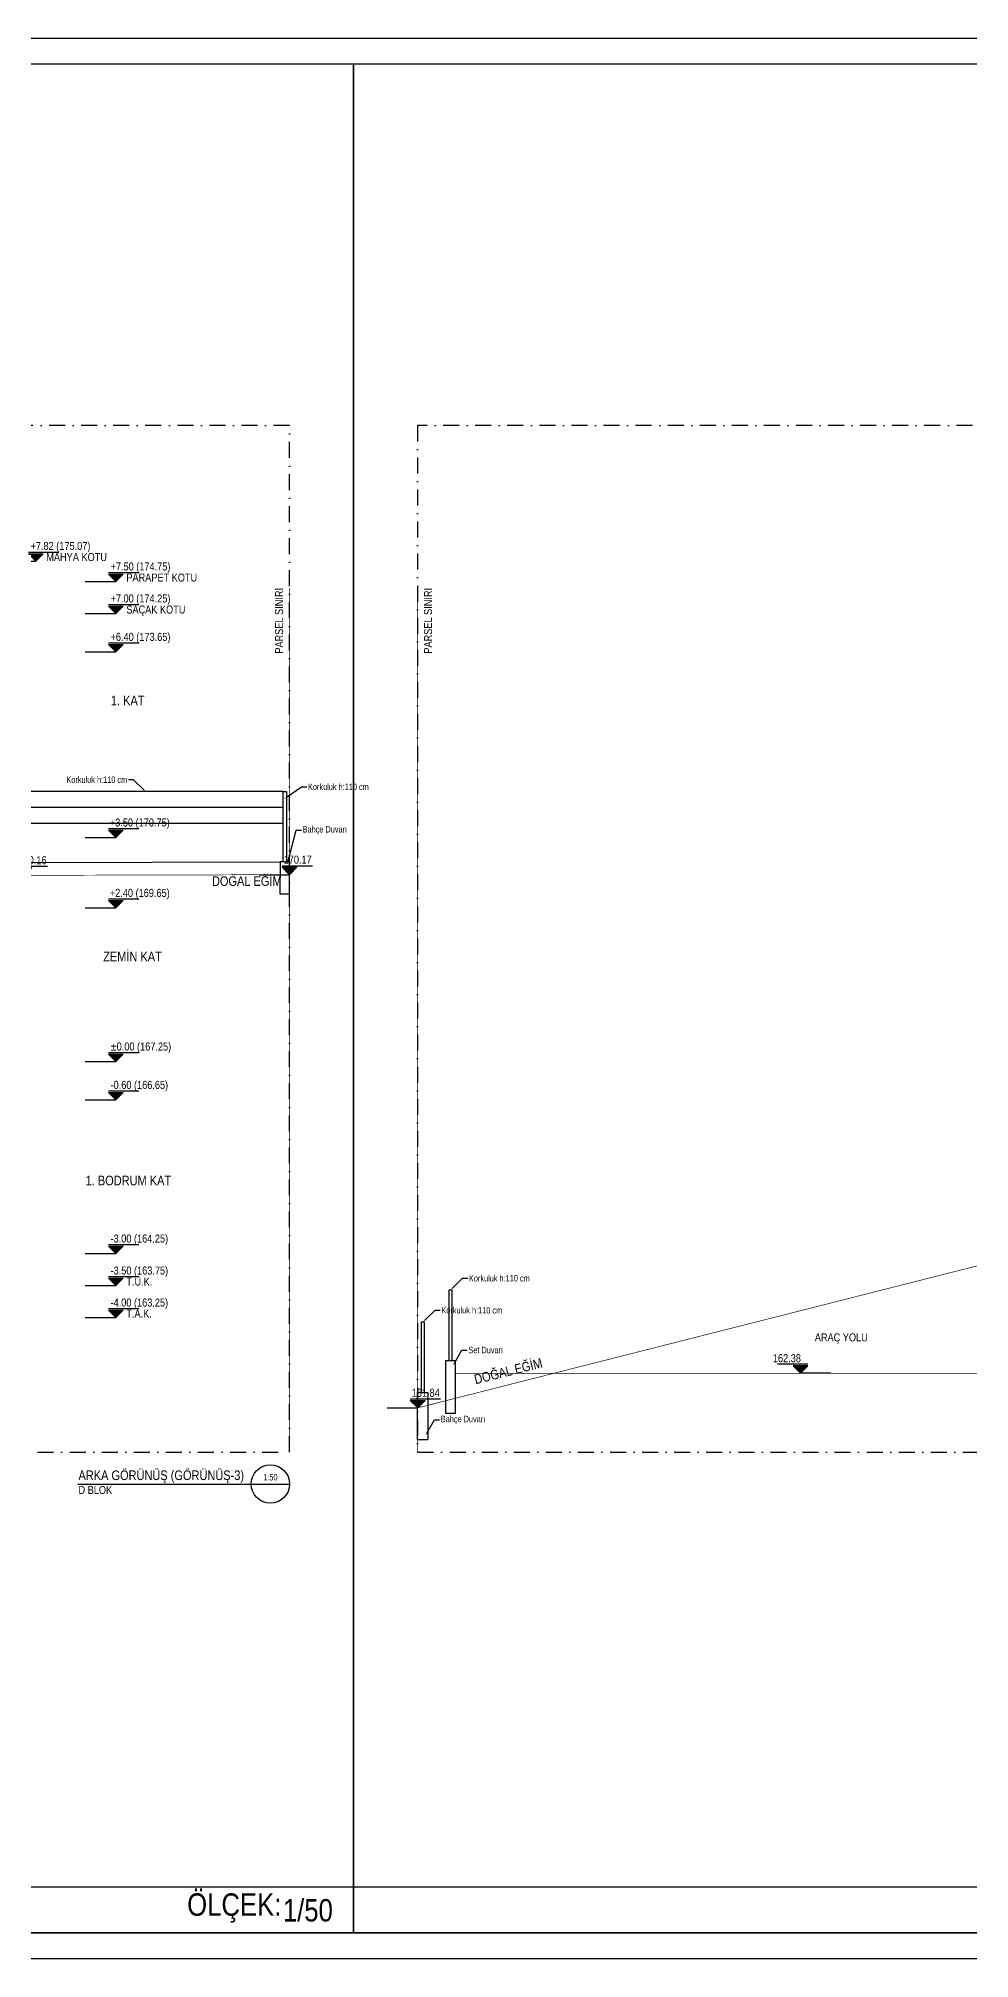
# Model space of a CAD drawing. Header units: millimetres. Extents: x 82776 to 137242, y 11666 to 27998.
# Drawn here: x 120725 to 122179, y 11666 to 14666 of the extents above; entities that cross this region are included whole.
import ezdxf
from ezdxf import colors
from ezdxf.entities.mleader import LeaderData, LeaderLine
from ezdxf.enums import TextEntityAlignment as Align
from ezdxf.math import Vec2, Vec3

# ---------------------------------------------------------------- set-up
doc = ezdxf.new("R2010")
doc.units = ezdxf.units.MM
for name, pattern in [('ACAD_ISO03W100', [30, 12, -18]), ('DASHDOT', [1, 0.5, -0.25, 0, -0.25]), ('DASHED', [15, 10, -5])]:
    doc.linetypes.add(name, pattern=pattern)
for name, color, linetype in [('0_IFC_Elevation_4', 11, 'Continuous'), ('0_IFC_Legend_Text', 7, 'Continuous'), ('0_IFC_Legend_Viewport', 7, 'Continuous'), ('0_IFC_Notation_Level_50', 160, 'Continuous'), ('0_IFC_Notation_Section_50', 10, 'Continuous'), ('0_IFC_Parsel Sınırı', 191, 'ACAD_ISO03W100'), ('0_IFC_Text_Explanation_100', 231, 'Continuous'), ('0_IFC_Text_Explanation_50', 231, 'Continuous'), ('1_IFC_Concrete_Section', 50, 'Continuous'), ('2_IFC_Handrail', 181, 'Continuous'), ('2_IFC_Wall', 130, 'Continuous'), ('7_IFC_Landscape', 45, 'Continuous')]:
    doc.layers.add(name, color=color, linetype=linetype)
doc.styles.add('IFC_TEXT', font='ARIALN.TTF')

# ---------------------------------------------------------------- blocks, each defined once
blk = doc.blocks.new('*U2473')
blk.add_lwpolyline([(-739.4, 0), (0, 0), (0, 71.5), (-739.4, 71.5)], close=True)
at = {"layer": '0_IFC_Legend_Viewport', "transparency": 33554687}
blk.add_lwpolyline([(-2297.1, 2920), (0, 2920), (0, 0), (-2297.1, 0)], close=True, dxfattribs=at)
at = {"style": 'IFC_TEXT'}
for tag, p in [('PAFTA', (-1975.6, 17.9)), ('KOT', (-1159.1, 18)), ('OLCEK', (-110.4, 17.9))]:
    blk.add_attdef(tag, p, '', height=35, dxfattribs=at)
at = {"layer": '0_IFC_Legend_Text', "transparency": 33554687, "insert": (-259.9, 61.9), "char_height": 35, "attachment_point": 1, "style": 'IFC_TEXT'}
blk.add_mtext_dynamic_manual_height_columns('ÖLÇEK:', width=490.238, gutter_width=61.4, heights=[0], dxfattribs=at)
blk = doc.blocks.new('*U2474')
blk.add_lwpolyline([(-3671.6, 0), (-1182.8, 0), (-1182.8, 71.5), (-3671.6, 71.5)], close=True)
at = {"layer": '0_IFC_Legend_Viewport', "transparency": 33554687}
blk.add_lwpolyline([(-3671.6, 2920), (0, 2920), (0, 0), (-3671.6, 0)], close=True, dxfattribs=at)
at = {"style": 'IFC_TEXT'}
for tag, p in [('PAFTA', (-2662.9, 17.9)), ('KOT', (-1159.1, 18)), ('OLCEK', (-110.4, 17.9))]:
    blk.add_attdef(tag, p, '', height=35, dxfattribs=at)
blk = doc.blocks.new('*U2461')
at = {"layer": '0_IFC_Text_Explanation_100'}
blk.add_lwpolyline([(-331, 0), (0, 0)], dxfattribs=at)
blk.add_circle((-30, 0), 30, dxfattribs=at)
at = {"layer": '0_IFC_Text_Explanation_100', "style": 'IFC_TEXT'}
for tag, p, height in [('TITLE', (-329.8, 6.2), 15), ('SHEET_NO', (-329.7, -15.5), 12.5)]:
    blk.add_attdef(tag, p, '', height=height, dxfattribs=at)
for tag, p in [('SCALE', (-30, 10.6)), ('DRAWING_NO', (-30, -11.3))]:
    blk.add_attdef(tag, text='', height=10, dxfattribs=at).set_placement(p, align=Align.MIDDLE)
blk = doc.blocks.new('0_IFC_NOT_RUDELEVEL_50_N')
at = {"layer": '0_IFC_Notation_Level_50'}
h = blk.add_hatch(color=256, dxfattribs=at)
h.dxf.hatch_style = 1
h.paths.add_polyline_path([(-201.6, 201.6), (201.6, 201.6), (0, 0)])
for p, q in [((-834.4, 0), (0, 0)), ((-201.6, 246.4), (627.2, 246.4))]:
    blk.add_line(p, q, dxfattribs=at)
blk.add_lwpolyline([(-201.6, 201.6), (201.6, 201.6), (0, 0), (-201.6, 201.6)], dxfattribs=at)
at = {"layer": '0_IFC_Notation_Level_50', "style": 'IFC_TEXT'}
blk.add_attdef('LEVEL', (-201.6, 302.4), '', height=280, dxfattribs=at)
blk = doc.blocks.new('D_GR3_DE')
at = {"layer": '0_IFC_Elevation_4', "linetype": 'DASHED', "const_width": 1}
blk.add_lwpolyline([(414.2, 692), (0, 691), (-1230, 681), (-1732.9, 642.3)], dxfattribs=at)
ref = blk.add_blockref('0_IFC_NOT_RUDELEVEL_50_N', (0, 691), dxfattribs=dict(xscale=0.057142857142768, yscale=0.057142857142768, zscale=0.057142857142768))
ref.add_attrib('LEVEL', '170.16', (-9.3, 708.3), dxfattribs={"layer": '0_IFC_Notation_Level_50', "height": 12.5, "style": 'IFC_TEXT'})
ref = blk.add_blockref('0_IFC_NOT_RUDELEVEL_50_N', (414.2, 692), dxfattribs=dict(xscale=0.057142857142768, yscale=0.057142857142768, zscale=0.057142857142768))
ref.add_attrib('LEVEL', '170.17', (404.9, 709.3), dxfattribs={"layer": '0_IFC_Notation_Level_50', "height": 12.5, "style": 'IFC_TEXT'})
ref = blk.add_blockref('0_IFC_NOT_RUDELEVEL_50_N', (-1230, 681), dxfattribs=dict(xscale=0.057142857142768, yscale=0.057142857142768, zscale=0.057142857142768))
ref.add_attrib('LEVEL', '170.06', (-1239.3, 698.3), dxfattribs={"layer": '0_IFC_Notation_Level_50', "height": 12.5, "style": 'IFC_TEXT'})
at = {"layer": '0_IFC_Elevation_4', "linetype": 'DASHED', "ltscale": 3, "char_height": 15, "attachment_point": 1, "style": 'IFC_TEXT'}
for insert, rotation in [((292.9, 689.4), 0.0853), ((-1646.7, 645.2), 3.4491)]:
    blk.add_mtext_dynamic_manual_height_columns('\\pxt4;DOĞAL EĞİM', width=252.297, gutter_width=125, heights=[0], dxfattribs=dict(at, insert=insert, rotation=rotation))
blk = doc.blocks.new('*U2452')
ref = blk.add_blockref('0_IFC_NOT_RUDELEVEL_50_N', (-125, 1182), dxfattribs=dict(xscale=0.057142857142768, yscale=0.057142857142768, zscale=0.057142857142768))
ref.add_attrib('LEVEL', '+7.82 (175.07)', (-133.2, 1199.3), dxfattribs={"layer": '0_IFC_Notation_Level_50', "height": 12.5, "style": 'IFC_TEXT'})
ref = blk.add_blockref('0_IFC_NOT_RUDELEVEL_50_N', (0, 1150), dxfattribs=dict(xscale=0.057142857142768, yscale=0.057142857142768, zscale=0.057142857142768))
ref.add_attrib('LEVEL', '+7.50 (174.75)', (-8.2, 1167.3), dxfattribs={"layer": '0_IFC_Notation_Level_50', "height": 12.5, "style": 'IFC_TEXT'})
ref = blk.add_blockref('0_IFC_NOT_RUDELEVEL_50_N', (0, 1100), dxfattribs=dict(xscale=0.057142857142768, yscale=0.057142857142768, zscale=0.057142857142768))
ref.add_attrib('LEVEL', '+7.00 (174.25)', (-8.2, 1117.3), dxfattribs={"layer": '0_IFC_Notation_Level_50', "height": 12.5, "style": 'IFC_TEXT'})
ref = blk.add_blockref('0_IFC_NOT_RUDELEVEL_50_N', (0, 1040), dxfattribs=dict(xscale=0.057142857142768, yscale=0.057142857142768, zscale=0.057142857142768))
ref.add_attrib('LEVEL', '+6.40 (173.65)', (-8.2, 1057.3), dxfattribs={"layer": '0_IFC_Notation_Level_50', "height": 12.5, "style": 'IFC_TEXT'})
ref = blk.add_blockref('0_IFC_NOT_RUDELEVEL_50_N', (0, 750), dxfattribs=dict(xscale=0.057142857142768, yscale=0.057142857142768, zscale=0.057142857142768))
ref.add_attrib('LEVEL', '+3.50 (170.75)', (-9.3, 767.3), dxfattribs={"layer": '0_IFC_Notation_Level_50', "height": 12.5, "style": 'IFC_TEXT'})
ref = blk.add_blockref('0_IFC_NOT_RUDELEVEL_50_N', (0, 640), dxfattribs=dict(xscale=0.057142857142768, yscale=0.057142857142768, zscale=0.057142857142768))
ref.add_attrib('LEVEL', '+2.40 (169.65)', (-9.3, 657.3), dxfattribs={"layer": '0_IFC_Notation_Level_50', "height": 12.5, "style": 'IFC_TEXT'})
ref = blk.add_blockref('0_IFC_NOT_RUDELEVEL_50_N', (0, 400), dxfattribs=dict(xscale=0.057142857142768, yscale=0.057142857142768, zscale=0.057142857142768))
ref.add_attrib('LEVEL', '±0.00 (167.25)', (-8.2, 417.3), dxfattribs={"layer": '0_IFC_Notation_Level_50', "height": 12.5, "style": 'IFC_TEXT'})
ref = blk.add_blockref('0_IFC_NOT_RUDELEVEL_50_N', (0, 340), dxfattribs=dict(xscale=0.057142857142768, yscale=0.057142857142768, zscale=0.057142857142768))
ref.add_attrib('LEVEL', '-0.60 (166.65)', (-8.2, 357.3), dxfattribs={"layer": '0_IFC_Notation_Level_50', "height": 12.5, "style": 'IFC_TEXT'})
ref = blk.add_blockref('0_IFC_NOT_RUDELEVEL_50_N', (0, 100), dxfattribs=dict(xscale=0.057142857142768, yscale=0.057142857142768, zscale=0.057142857142768))
ref.add_attrib('LEVEL', '-3.00 (164.25)', (-8.2, 117.3), dxfattribs={"layer": '0_IFC_Notation_Level_50', "height": 12.5, "style": 'IFC_TEXT'})
ref = blk.add_blockref('0_IFC_NOT_RUDELEVEL_50_N', (0, 50), dxfattribs=dict(xscale=0.057142857142768, yscale=0.057142857142768, zscale=0.057142857142768))
ref.add_attrib('LEVEL', '-3.50 (163.75)', (-8.2, 67.3), dxfattribs={"layer": '0_IFC_Notation_Level_50', "height": 12.5, "style": 'IFC_TEXT'})
ref = blk.add_blockref('0_IFC_NOT_RUDELEVEL_50_N', (0, 0), dxfattribs=dict(xscale=0.057142857142768, yscale=0.057142857142768, zscale=0.057142857142768))
ref.add_attrib('LEVEL', '-4.00 (163.25)', (-8.2, 17.3), dxfattribs={"layer": '0_IFC_Notation_Level_50', "height": 12.5, "style": 'IFC_TEXT'})
at = {"layer": '0_IFC_Notation_Level_50', "char_height": 12.5, "attachment_point": 1, "style": 'IFC_TEXT'}
for s, insert in [('MAHYA KOTU', (-108.5, 1194.5)), ('PARAPET KOTU', (16.5, 1162.5)), ('SAÇAK KOTU', (16.5, 1112.5)), ('T.Ü.K.', (16.5, 62.5)), ('T.A.K.', (16.5, 12.5))]:
    blk.add_mtext_dynamic_manual_height_columns(s, width=128.311, gutter_width=12.5, heights=[0], dxfattribs=dict(at, insert=insert))
at = {"layer": '0_IFC_Text_Explanation_50', "char_height": 15, "attachment_point": 5, "style": 'IFC_TEXT'}
for s, insert in [('\\pxt4;1. KAT', (18.6, 964.1)), ('\\pxi-3,l4,t4;ZEMİN KAT', (18.6, 564.1)), ('\\pxi-0.46999,l1.46999,t1.46999,4;1. BODRUM KAT', (12.2, 214.1))]:
    blk.add_mtext_dynamic_manual_height_columns(s, width=215.825, gutter_width=125, heights=[0], dxfattribs=dict(at, insert=insert))
blk = doc.blocks.new('D_GR4_DE')
at = {"layer": '0_IFC_Elevation_4', "linetype": 'DASHED', "const_width": 1}
blk.add_lwpolyline([(-2920.3, -491), (-1770, -199), (0, 331), (551.3, 461.3)], dxfattribs=at)
ref = blk.add_blockref('0_IFC_NOT_RUDELEVEL_50_N', (-2920.3, -491), dxfattribs=dict(xscale=0.057142857142768, yscale=0.057142857142768, zscale=0.057142857142768))
ref.add_attrib('LEVEL', '161.84', (-2929.6, -473.7), dxfattribs={"layer": '0_IFC_Notation_Level_50', "height": 12.5, "style": 'IFC_TEXT'})
at = {"layer": '0_IFC_Elevation_4', "linetype": 'DASHED', "ltscale": 3, "insert": (-2833.4, -439.7), "char_height": 15, "attachment_point": 1, "rotation": 14.2018, "style": 'IFC_TEXT'}
blk.add_mtext_dynamic_manual_height_columns('\\pxt4;DOĞAL EĞİM', width=252.297, gutter_width=125, heights=[0], dxfattribs=at)
blk = doc.blocks.new('D BLOK_GR3')
at = {"layer": '0_IFC_Elevation_4'}
blk.add_lwpolyline([(-298.9, 923.9), (100.3, 924.9)], dxfattribs=at)
at = {"layer": '0_IFC_Notation_Section_50', "linetype": 'DASHDOT', "ltscale": 50}
blk.add_lwpolyline([(115.3, 2.9), (115.3, 1606.9), (-2031.8, 1606.9), (-2031.8, 2.9)], close=True, dxfattribs=at)
at = {"layer": '0_IFC_Parsel Sınırı', "ltscale": 0.3, "const_width": 1}
blk.add_lwpolyline([(115.3, 2.9), (115.3, 1352.9)], dxfattribs=at)
at = {"layer": '1_IFC_Concrete_Section'}
blk.add_lwpolyline([(100.3, 924.9), (100, 874.9), (115, 874.9), (115.3, 924.9)], close=True, dxfattribs=at)
at = {"layer": '2_IFC_Handrail', "elevation": 270201.6}
for points in [[(105.3, 1034.9), (-298.9, 1034.9)], [(105.3, 1009.9), (-298.9, 1009.9)], [(105.3, 984.9), (-298.9, 984.9)]]:
    blk.add_lwpolyline(points, dxfattribs=at)
at = {"layer": '2_IFC_Handrail'}
blk.add_lwpolyline([(105.3, 924.9), (105.3, 1034.9), (110.3, 1034.9), (110.3, 924.9)], close=True, dxfattribs=at)
at = {"layer": '7_IFC_Landscape', "const_width": 1}
blk.add_lwpolyline([(-934, 898.8), (-298.9, 903.9), (115.6, 904.9)], dxfattribs=at)
blk.add_blockref('*U2452', (-156.2, 212.9))
at = {"rotation": 3.66207539e-08}
blk.add_blockref('D_GR3_DE', (-298.9, 212.9), dxfattribs=at)
blk.add_blockref('*U2461', (115.3, -47.1)).add_auto_attribs({'TITLE': 'ARKA GÖRÜNÜŞ (GÖRÜNÜŞ-3)', 'SCALE': '1:50', 'SHEET_NO': 'D BLOK'})
at = {"layer": '0_IFC_Parsel Sınırı', "insert": (105.3, 1352.9), "char_height": 12.5, "attachment_point": 9, "rotation": 90, "style": 'IFC_TEXT'}
blk.add_mtext_dynamic_manual_height_columns('PARSEL SINIRI', width=148.188, gutter_width=12.5, heights=[0], dxfattribs=at)
at = {"layer": '0_IFC_Text_Explanation_50'}
ml = blk.add_multileader_mtext('Standard', dxfattribs=at)
ml.set_content('Korkuluk h:110 cm', color=256, style='IFC_TEXT')
ml.set_leader_properties()
ml.build(insert=Vec2(0, 0))
ctx = ml.context
ctx.base_point, ctx.char_height, ctx.plane_origin = Vec3(-233.7, 1053.3, 270201.6), 10, Vec3(-109.5, 965, 270201.6)
ctx.text_align_type = 2
notes = []
notes.append((ctx, [(0, (1, 1, 0), (-128.4, 1053.3, 270201.6), (-1, 0), 8, [(0, [(-109.5, 1034.9, 270201.6)], 0, [])])]))
ctx.mtext.insert, ctx.mtext.alignment, ctx.mtext.flow_direction = Vec3(-138.4, 1058.4, 270201.6), 3, 5
ml = blk.add_multileader_mtext('Standard', dxfattribs=at)
ml.set_content('Korkuluk h:110 cm', color=256, style='IFC_TEXT')
ml.set_leader_properties()
ml.build(insert=Vec2(0, 0))
ctx = ml.context
ctx.base_point, ctx.char_height, ctx.plane_origin = Vec3(142, 1042.1), 10, Vec3(107, 993.7)
notes.append((ctx, [(0, (1, 1, 0), (134, 1042.1), (1, 0), 8, [(0, [(107, 1023.7)], 0, [])])]))
ctx.mtext.insert, ctx.mtext.rotation, ctx.mtext.flow_direction = Vec3(144, 1047.1), 6.283185, 5
ml = blk.add_multileader_mtext('Standard', dxfattribs=at)
ml.set_content('Bahçe Duvarı', color=256, style='IFC_TEXT')
ml.set_leader_properties()
ml.build(insert=Vec2(0, 0))
ctx = ml.context
ctx.base_point, ctx.char_height, ctx.plane_origin = Vec3(133.7, 974.4), 10, Vec3(104.4, 905)
notes.append((ctx, [(1, (1, 1, 0), (125.7, 974.4), (1, 0), 8, [(0, [(111.8, 922.9)], 0, [])])]))
ctx.mtext.insert, ctx.mtext.rotation, ctx.mtext.flow_direction = Vec3(135.7, 980.8), 6.283185, 5
for ctx, leaders in notes:
    for number, flags, end, landing, length, lines in leaders:
        leader = LeaderData()
        leader.index, (leader.has_last_leader_line, leader.has_dogleg_vector, leader.attachment_direction) = number, flags
        leader.last_leader_point, leader.dogleg_vector, leader.dogleg_length = Vec3(end), Vec3(landing), length
        for number, points, colour, breaks in lines:
            line = LeaderLine()
            line.index, line.vertices, line.color, line.breaks = number, Vec3.list(points), colors.encode_raw_color(colour), breaks
            leader.lines.append(line)
        ctx.leaders.append(leader)
blk = doc.blocks.new('D BLOK_GR4')
at = {"layer": '0_IFC_Notation_Section_50', "linetype": 'DASHDOT', "ltscale": 50}
blk.add_lwpolyline([(244.2, 2.9), (244.2, 1606.9), (-3227.5, 1606.9), (-3227.5, 2.9)], close=True, dxfattribs=at)
at = {"layer": '0_IFC_Parsel Sınırı', "ltscale": 0.3, "const_width": 1}
blk.add_lwpolyline([(-3227.5, 2.9), (-3227.5, 1352.9)], dxfattribs=at)
at = {"layer": '1_IFC_Concrete_Section'}
blk.add_lwpolyline([(-3211.7, 96), (-3211.7, 21.9), (-3227.5, 21.9), (-3227.5, 96)], close=True, dxfattribs=at)
at = {"layer": '2_IFC_Handrail'}
for points in [[(-3173.6, 145.9), (-3173.6, 255.9), (-3178.6, 255.9), (-3178.6, 145.9)], [(-3216.7, 96), (-3216.7, 206), (-3221.7, 206), (-3221.7, 96)]]:
    blk.add_lwpolyline(points, close=True, dxfattribs=at)
at = {"layer": '2_IFC_Wall'}
blk.add_lwpolyline([(-3168.6, 145.9), (-3168.6, 63.1), (-3183.6, 63.1), (-3183.6, 145.9)], close=True, dxfattribs=at)
at = {"layer": '7_IFC_Landscape', "const_width": 1}
for points in [[(-2216.8, 125.9), (-3168.6, 125.9)], [(-3183.6, 83.1), (-3211.7, 76)]]:
    blk.add_lwpolyline(points, dxfattribs=at)
at = {"rotation": 1.4961806e-09}
blk.add_blockref('D_GR4_DE', (-307.1, 562.9), dxfattribs=at)
ref = blk.add_blockref('0_IFC_NOT_RUDELEVEL_50_N', (-2629.6, 125.9), dxfattribs=dict(xscale=-0.0571428571427681, yscale=0.0571428571427681, zscale=0.0571428571427681))
ref.add_attrib('LEVEL', '162.38', (-2672.6, 143.2), dxfattribs={"layer": '0_IFC_Notation_Level_50', "height": 12.5, "style": 'IFC_TEXT'})
at = {"layer": '0_IFC_Parsel Sınırı', "insert": (-3217.5, 1352.9), "char_height": 12.5, "attachment_point": 3, "rotation": 90, "style": 'IFC_TEXT'}
blk.add_mtext_dynamic_manual_height_columns('PARSEL SINIRI', width=148.188, gutter_width=12.5, heights=[0], dxfattribs=at)
at = {"layer": '0_IFC_Text_Explanation_50', "insert": (-2524.4, 188.3), "char_height": 12.5, "attachment_point": 3, "style": 'IFC_TEXT'}
blk.add_mtext_dynamic_manual_height_columns('ARAÇ YOLU', width=83.648, gutter_width=12.5, heights=[0], dxfattribs=at)
at = {"layer": '0_IFC_Text_Explanation_50'}
ml = blk.add_multileader_mtext('Standard', dxfattribs=at)
ml.set_content('Korkuluk h:110 cm', color=256, style='IFC_TEXT')
ml.set_leader_properties()
ml.build(insert=Vec2(0, 0))
ctx = ml.context
ctx.base_point, ctx.char_height, ctx.plane_origin = Vec3(-3149.3, 274.3), 10, Vec3(-3176.1, 186)
notes = []
notes.append((ctx, [(0, (1, 1, 0), (-3157.3, 274.3), (1, 0), 8, [(0, [(-3176.1, 255.9)], 0, [])])]))
ctx.mtext.insert, ctx.mtext.rotation, ctx.mtext.flow_direction = Vec3(-3147.3, 279.4), 6.283185, 5
ml = blk.add_multileader_mtext('Standard', dxfattribs=at)
ml.set_content('Korkuluk h:110 cm', color=256, style='IFC_TEXT')
ml.set_leader_properties()
ml.build(insert=Vec2(0, 0))
ctx = ml.context
ctx.base_point, ctx.char_height, ctx.plane_origin = Vec3(-3192.3, 224.3), 10, Vec3(-3219.2, 136)
notes.append((ctx, [(0, (1, 1, 0), (-3200.3, 224.3), (1, 0), 8, [(0, [(-3219.2, 206)], 0, [])])]))
ctx.mtext.insert, ctx.mtext.rotation, ctx.mtext.flow_direction = Vec3(-3190.3, 229.4), 6.283185, 5
ml = blk.add_multileader_mtext('Standard', dxfattribs=at)
ml.set_content('Set Duvarı', color=256, style='IFC_TEXT')
ml.set_leader_properties()
ml.build(insert=Vec2(0, 0))
ctx = ml.context
ctx.base_point, ctx.char_height, ctx.plane_origin = Vec3(-3150.2, 162.2), 10, Vec3(-3179.5, 92.6)
notes.append((ctx, [(1, (1, 1, 0), (-3158.2, 162.2), (1, 0), 8, [(0, [(-3172.1, 138)], 0, [])])]))
ctx.mtext.insert, ctx.mtext.rotation, ctx.mtext.flow_direction = Vec3(-3148.2, 167.3), 6.283185, 5
ml = blk.add_multileader_mtext('Standard', dxfattribs=at)
ml.set_content('Bahçe Duvarı', color=256, style='IFC_TEXT')
ml.set_leader_properties()
ml.build(insert=Vec2(0, 0))
ctx = ml.context
ctx.base_point, ctx.char_height, ctx.plane_origin = Vec3(-3193.3, 53), 10, Vec3(-3222.6, -16.3)
notes.append((ctx, [(1, (1, 1, 0), (-3201.3, 53), (1, 0), 8, [(0, [(-3215.1, 29.1)], 0, [])])]))
ctx.mtext.insert, ctx.mtext.rotation, ctx.mtext.flow_direction = Vec3(-3191.3, 59.5), 6.283185, 5
for ctx, leaders in notes:
    for number, flags, end, landing, length, lines in leaders:
        leader = LeaderData()
        leader.index, (leader.has_last_leader_line, leader.has_dogleg_vector, leader.attachment_direction) = number, flags
        leader.last_leader_point, leader.dogleg_vector, leader.dogleg_length = Vec3(end), Vec3(landing), length
        for number, points, colour, breaks in lines:
            line = LeaderLine()
            line.index, line.vertices, line.color, line.breaks = number, Vec3.list(points), colors.encode_raw_color(colour), breaks
            leader.lines.append(line)
        ctx.leaders.append(leader)

msp = doc.modelspace()

# ---------------------------------------------------------------- linework, layer by layer
msp.add_lwpolyline([(82776.4, 14665.6), (82776.4, 11665.6), (130001, 11665.6), (130001, 14665.6)], close=True)

# ---------------------------------------------------------------- block references
ref = msp.add_blockref('*U2473', (121217.2, 11705.6))
ref.add_attrib('OLCEK', '1/50', (121106.8, 11723.5), dxfattribs={"height": 35, "style": 'IFC_TEXT'})
msp.add_blockref('*U2474', (124888.9, 11705.6))

# ---------------------------------------------------------------- next in the draw order: block references
for name, p in [('D BLOK_GR3', (121002, 12454.1)), ('D BLOK_GR4', (124544.7, 12454.1))]:
    msp.add_blockref(name, p)

doc.saveas('drawing.dxf')
